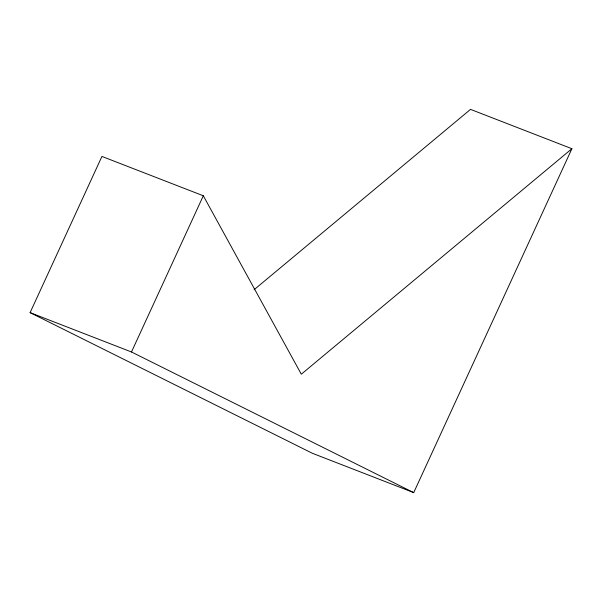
<?xml version="1.0" encoding="UTF-8"?>
<svg xmlns="http://www.w3.org/2000/svg" width="602" height="602" viewBox="0 0 602 602"><rect width="100%" height="100%" fill="white"/><g stroke="black" fill="none" stroke-linecap="round" stroke-linejoin="round"><path stroke-width="0.9" d="M571.9 148.724L413.717 492.624L312.348 453.276L30.1 312.626L101.941 156.43L203.318 195.778L301.309 374.203L571.9 148.724L470.523 109.376L254.052 289.758M30.1 312.626L131.477 351.974L203.318 195.778M131.477 351.974L413.717 492.624"/></g></svg>
